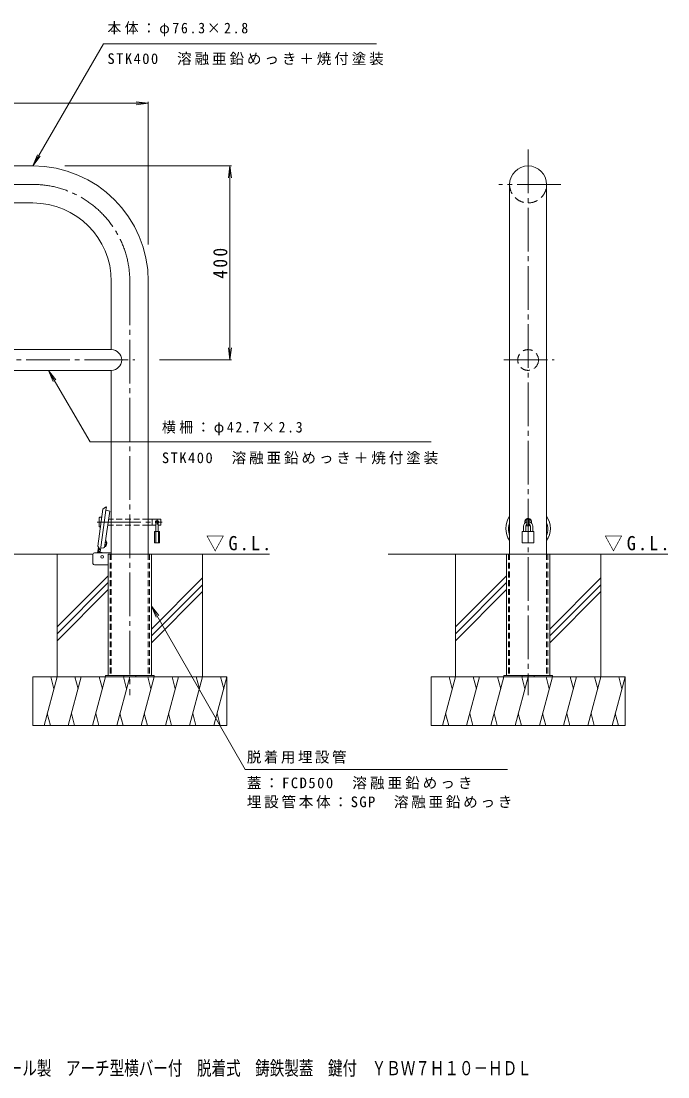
# Model space of a CAD drawing. Units: millimetres, scale not verified. Extents: x -1772 to 1845, y -1365 to 811.
# Drawn here: x -695 to 638, y -1365 to 811 of the extents above; entities that cross this region are included whole.
import ezdxf
from ezdxf.enums import TextEntityAlignment as Align

# ---------------------------------------------------------------- set-up
doc = ezdxf.new("R2010")
doc.units = ezdxf.units.MM
doc.header["$LTSCALE"] = 10
for name, pattern in [('CHAIN1', [8, 5, -1, 1, -1]), ('CHAIN2', [12, 9, -1, 1, -1]), ('DASHED1', [1.8, 1.2, -0.6]), ('DASHED2', [3, 2, -1])]:
    doc.linetypes.add(name, pattern=pattern)
for name, color, linetype, lineweight in [('C-0_通り芯', 4, 'Continuous', 9), ('C-1_躯体', 7, 'Continuous', 9), ('C-2_仕上', 3, 'Continuous', 9), ('C-3_寸法', 3, 'DASHED1', 9), ('C-4_文字', 7, 'Continuous', 9), ('C-5_建具', 7, 'Continuous', 9), ('C-6_間仕切', 2, 'Continuous', 9), ('C-9_記号', 7, 'Continuous', 9), ('C-A_インテリア', 2, 'Continuous', 9), ('C-B_衛生陶器', 2, 'Continuous', 9), ('C-E_見え係り', 6, 'Continuous', 5)]:
    doc.layers.add(name, color=color, linetype=linetype, lineweight=lineweight)
doc.layers.add('F-F_F-Fﾚｲﾔ', color=2, linetype='Continuous')
doc.styles.add('ＭＳ ゴシック', font='')
doc.styles.get('ＭＳ ゴシック').set_extended_font_data('MS Gothic')

msp = doc.modelspace()

# ---------------------------------------------------------------- linework, layer by layer
at = {"layer": 'C-0_通り芯', "color": 7, "linetype": 'CHAIN2'}
for p, q in [((349.64, 546.27), (349.64, -578.09)), ((-671.4, 474.4), (-1195.1, 474.4)), ((416.98, 474.4), (289.46, 474.4)), ((-471.4, 274.4), (-471.4, -578.09)), ((-1405.1, 112.55), (-461.4, 112.55)), ((299.54, 112.55), (403.63, 112.55)), ((-538.45, -221.65), (-404.85, -221.65))]:
    msp.add_line(p, q, dxfattribs=at)
at = {"layer": 'C-0_通り芯'}
for p, q in [((-537.68, -271.47), (-526.94, -195.05)), ((-521.25, -190.65), (-526.94, -195.05)), ((-532.14, -278.8), (-520.64, -196.95)), ((-512.86, -199.05), (-523.41, -274.18)), ((-520.64, -196.95), (-512.86, -199.05)), ((342.64, -220.81), (342.64, -222.72)), ((356.64, -220.81), (356.64, -222.72)), ((-533.51, -277.93), (-537.68, -271.47)), ((-532.14, -278.8), (-533.51, -277.93)), ((-526.55, -274.96), (-531.59, -274.88)), ((-526.5, -274.59), (-526.55, -274.96)), ((-526.5, -274.59), (-523.41, -274.18)), ((-426.85, -287.45), (-515.95, -287.45)), ((-515.95, -537.45), (-515.95, -287.45)), ((-426.85, -537.45), (-426.85, -287.45)), ((394.19, -287.45), (305.09, -287.45)), ((305.09, -537.45), (305.09, -287.45)), ((394.19, -537.45), (394.19, -287.45))]:
    msp.add_line(p, q, dxfattribs=at)
at = {"layer": 'C-0_通り芯', "linetype": 'DASHED1'}
for p, q in [((-511.75, -287.45), (-511.75, -537.45)), ((-431.05, -287.45), (-431.05, -537.45)), ((309.29, -287.45), (309.29, -537.45)), ((389.99, -287.45), (389.99, -537.45))]:
    msp.add_line(p, q, dxfattribs=at)
at = {"layer": 'C-0_通り芯'}
msp.add_lwpolyline([(-521.25, -190.65), (-519.71, -190.36), (-520.64, -196.95)], dxfattribs=at)
at = {"layer": 'C-0_通り芯', "color": 7, "linetype": 'CHAIN2'}
msp.add_arc((-671.4, 274.4), 200, 0, 90, dxfattribs=at)
at = {"layer": 'C-0_通り芯'}
for centre, radius, start, end in [((347.85, -234.58), 44.26, 145.23146, 214.76854), ((349.64, -220.81), 7, 359.99939, 180.00061), ((351.44, -234.58), 44.26, 325.23213, 34.76787), ((347.85, -235.91), 38.66, 160.1295, 199.8705), ((349.64, -222.72), 7, 179.99939, 187.6925), ((349.64, -222.72), 7, 229.58139, 310.41597), ((349.64, -222.72), 7, 352.30522, 0.00061), ((351.44, -235.91), 38.66, 340.1308, 19.8692)]:
    msp.add_arc(centre, radius, start, end, dxfattribs=at)
at = {"layer": 'C-1_躯体', "color": 3}
for p, q in [((-547.35, -306.55), (-547.35, -288.15)), ((-544.05, -284.85), (-509.55, -284.85)), ((-544.05, -309.85), (-515.95, -309.85))]:
    msp.add_line(p, q, dxfattribs=at)
at = {"layer": 'C-1_躯体'}
for p, q in [((-421.4, -537.45), (-521.4, -537.45)), ((-521.4, -537.45), (-521.4, -540.65)), ((-483.9, -537.45), (-483.9, -540.65)), ((-458.9, -537.45), (-458.9, -540.65)), ((-421.4, -537.45), (-421.4, -540.65)), ((399.64, -537.45), (299.64, -537.45)), ((299.64, -537.45), (299.64, -540.65)), ((337.14, -537.45), (337.14, -540.65)), ((362.14, -537.45), (362.14, -540.65)), ((399.64, -537.45), (399.64, -540.65))]:
    msp.add_line(p, q, dxfattribs=at)
at = {"layer": 'C-1_躯体', "color": 3}
for centre, start, end in [((-544.05, -288.15), 90, 180), ((-544.05, -306.55), 180, 270)]:
    msp.add_arc(centre, 3.3, start, end, dxfattribs=at)
at = {"layer": 'C-2_仕上'}
for p, q in [((-1195.1, 512.55), (-671.4, 512.55)), ((311.49, 474.4), (311.49, -287.45)), ((387.79, 474.4), (387.79, -287.45)), ((-1195.1, 436.25), (-671.4, 436.25)), ((-509.55, 274.4), (-509.55, 133.9)), ((-433.25, 274.4), (-433.25, -287.45)), ((-1356.95, 133.9), (-509.55, 133.9)), ((-1356.95, 91.2), (-509.55, 91.2)), ((-509.55, 91.2), (-509.55, -287.45))]:
    msp.add_line(p, q, dxfattribs=at)
at = {"layer": 'C-2_仕上', "linetype": 'DASHED2'}
msp.add_circle((349.64, 112.55), 21.35, dxfattribs=at)
at = {"layer": 'C-2_仕上'}
for centre, radius, start, end in [((-671.4, 274.4), 238.15, 0, 90), ((349.64, 474.4), 38.15, 0, 180), ((-671.4, 274.4), 161.85, 0, 90), ((-509.55, 112.55), 21.35, 270, 90)]:
    msp.add_arc(centre, radius, start, end, dxfattribs=at)
at = {"layer": 'C-2_仕上', "linetype": 'DASHED2'}
msp.add_arc((349.64, 474.4), 38.15, 180.14683, 0, dxfattribs=at)
at = {"layer": 'C-3_寸法'}
for p, q in [((-509.55, -287.45), (-509.55, -537.45)), ((-433.25, -287.45), (-433.25, -537.45)), ((311.49, -287.45), (311.49, -537.45)), ((387.79, -287.45), (387.79, -537.45))]:
    msp.add_line(p, q, dxfattribs=at)
at = {"layer": 'C-4_文字'}
for p, q in [((-1433.25, 641.62), (-433.25, 641.62)), ((-433.25, 641.62), (-458.04, 644.88)), ((-433.25, 641.62), (-458.04, 638.36)), ((-433.25, 644.62), (-433.25, 350.61)), ((-262, 512.55), (-605.1, 512.55)), ((-265, 512.55), (-268.26, 487.76)), ((-265, 112.55), (-265, 512.55)), ((-265, 512.55), (-261.73, 487.76)), ((-265, 112.55), (-268.26, 137.33)), ((-265, 112.55), (-261.73, 137.33)), ((-262, 112.55), (-410.47, 112.55))]:
    msp.add_line(p, q, dxfattribs=at)
at = {"layer": 'C-5_建具'}
for p, q in [((-671.4, 512.55), (-525.96, 764.46)), ((-525.96, 764.46), (37.41, 764.47)), ((-671.4, 512.55), (-661.84, 535.64)), ((-671.4, 512.55), (-656.18, 532.38)), ((-638.85, 91.2), (-629.28, 68.1)), ((-638.85, 91.2), (-623.63, 71.36)), ((-638.85, 91.2), (-553.36, -55.95)), ((149.7, -55.95), (-553.36, -55.95)), ((347.14, -226.42), (347.14, -216.88)), ((352.14, -226.42), (352.14, -216.88)), ((-426.85, -394.55), (-233.78, -731.35)), ((-426.85, -394.55), (-417.29, -417.64)), ((-426.85, -394.55), (-411.63, -414.38)), ((307.28, -731.35), (-233.78, -731.35))]:
    msp.add_line(p, q, dxfattribs=at)
for centre, radius, start, end in [((349.64, -221.65), 6, 349.8367, 190.1633), ((348.14, -216.88), 1, 107.45982, 180), ((351.14, -216.88), 1, 0, 72.54018), ((349.64, -221.65), 6, 234.7027, 305.2973), ((348.14, -226.42), 1, 180, 252.54018), ((351.14, -226.42), 1, 287.45982, 0)]:
    msp.add_arc(centre, radius, start, end, dxfattribs=at)
at = {"layer": 'C-6_間仕切', "color": 7}
for p, q in [((-534.33, -230.65), (-534.33, -212.65)), ((-533.33, -211.65), (-529.27, -211.65)), ((-509.55, -215.65), (-515.19, -215.65)), ((-408.33, -215.65), (-433.25, -215.65)), ((-425.33, -215.65), (-425.33, -227.65)), ((-407.33, -216.65), (-407.33, -226.65)), ((-532.08, -231.65), (-533.33, -231.65)), ((-509.55, -227.65), (-516.87, -227.65)), ((-417.58, -227.65), (-433.25, -227.65)), ((-408.33, -227.65), (-413.08, -227.65))]:
    msp.add_line(p, q, dxfattribs=at)
at = {"layer": 'C-6_間仕切', "color": 7, "linetype": 'DASHED1'}
for p, q in [((-433.25, -215.65), (-509.55, -215.65)), ((-433.25, -227.65), (-509.55, -227.65))]:
    msp.add_line(p, q, dxfattribs=at)
at = {"layer": 'C-6_間仕切', "color": 7, "linetype": 'CHAIN1'}
msp.add_line((-415.33, -217.14), (-415.33, -226.2), dxfattribs=at)
at = {"layer": 'C-6_間仕切'}
for p, q in [((340.14, -230.15), (340.14, -240.65)), ((344.64, -230.15), (344.64, -240.65)), ((354.64, -230.15), (354.64, -240.65)), ((359.14, -230.15), (359.14, -240.65)), ((337.64, -240.65), (361.64, -240.65)), ((361.64, -240.65), (361.64, -264.15)), ((-537.84, -284.85), (-536.27, -273.66)), ((-535.99, -283.2), (-534.94, -275.71)), ((-522.67, -268.91), (-520.5, -269.22)), ((-522.56, -268.12), (-519.59, -268.54)), ((-521.95, -263.77), (-518.98, -264.18)), ((-521.84, -262.97), (-519.66, -263.28)), ((-520.5, -269.22), (-519.66, -263.28)), ((-520.5, -269.22), (-519.59, -268.54)), ((-519.66, -263.28), (-518.98, -264.18)), ((-519.59, -268.54), (-518.98, -264.18))]:
    msp.add_line(p, q, dxfattribs=at)
at = {"layer": 'C-6_間仕切', "linetype": 'DASHED1'}
for p, q in [((-536.22, -284.85), (-535.99, -283.2)), ((-526.39, -284.57), (-536.09, -283.2))]:
    msp.add_line(p, q, dxfattribs=at)
at = {"layer": 'C-6_間仕切'}
msp.add_lwpolyline([(337.64, -240.65), (337.64, -264.15), (361.64, -264.15)], dxfattribs=at)
at = {"layer": 'C-6_間仕切', "color": 7}
for centre, radius, start, end in [((-533.33, -212.65), 1, 90, 180), ((-408.33, -216.65), 1, 0, 90), ((-533.33, -230.65), 1, 180, 270), ((-415.33, -221.65), 3.5, 310.00473, 229.99223), ((-408.33, -226.65), 1, 270, 0)]:
    msp.add_arc(centre, radius, start, end, dxfattribs=at)
at = {"layer": 'C-6_間仕切'}
for centre, radius, start, end in [((349.64, -230.15), 9.5, 105.25735, 180), ((349.64, -230.15), 5, 119.99915, 180), ((349.64, -230.15), 9.5, 0, 74.74271), ((349.64, -230.15), 5, 0, 60.00085), ((-535.88, -281.72), 1.5, 172, 262)]:
    msp.add_arc(centre, radius, start, end, dxfattribs=at)
at = {"layer": 'C-6_間仕切', "linetype": 'DASHED1'}
msp.add_arc((-527.08, -289.52), 5, 68.88372, 82, dxfattribs=at)
at = {"layer": 'C-9_記号'}
for p, q in [((-532.99, -284.85), (-532.14, -278.8)), ((-524.23, -284.85), (-532.82, -283.65))]:
    msp.add_line(p, q, dxfattribs=at)
msp.add_arc((-532.38, -280.48), 3.2, 172, 262, dxfattribs=at)
at = {"layer": 'C-A_インテリア'}
for p, q in [((-417.58, -222.9), (-417.58, -240.65)), ((-413.08, -222.9), (-413.08, -240.65)), ((-420.33, -240.65), (-410.33, -240.65)), ((-418.08, -240.65), (-418.08, -264.15)), ((-412.58, -240.65), (-412.58, -264.15)), ((-410.33, -240.65), (-410.33, -264.15))]:
    msp.add_line(p, q, dxfattribs=at)
msp.add_lwpolyline([(-420.33, -240.65), (-420.33, -264.15), (-410.33, -264.15)], dxfattribs=at)
msp.add_arc((-415.33, -222.9), 2.25, 0, 180, dxfattribs=at)
at = {"layer": 'C-B_衛生陶器'}
for p, q in [((-521.46, -260.25), (-519.9, -260.47)), ((-519.58, -261.27), (-519.9, -260.47)), ((-523.06, -271.64), (-521.5, -271.86)), ((-520.97, -271.17), (-521.5, -271.86)), ((-520.69, -269.19), (-520.97, -271.17)), ((-519.58, -261.27), (-519.86, -263.25))]:
    msp.add_line(p, q, dxfattribs=at)
at = {"layer": 'C-E_見え係り'}
for p, q in [((-1319.23, -287.45), (-547.28, -287.45)), ((-621.4, -540.65), (-621.4, -287.45)), ((-433.25, -287.45), (-183.25, -287.45)), ((-321.4, -540.65), (-321.4, -287.45)), ((61.49, -287.45), (311.49, -287.45)), ((199.64, -540.65), (199.64, -287.45)), ((387.79, -287.45), (637.77, -287.45)), ((499.64, -540.65), (499.64, -287.45)), ((-515.95, -332.19), (-621.4, -437.64)), ((-515.95, -346.34), (-621.4, -451.79)), ((-321.4, -336.53), (-426.85, -441.98)), ((305.09, -332.19), (199.64, -437.64)), ((305.09, -346.34), (199.64, -451.79)), ((499.64, -336.53), (394.19, -441.98)), ((-515.95, -360.48), (-621.4, -465.93)), ((-321.4, -350.67), (-426.85, -456.12)), ((-321.4, -364.81), (-426.85, -470.26)), ((305.09, -360.48), (199.64, -465.93)), ((499.64, -350.67), (394.19, -456.12)), ((499.64, -364.81), (394.19, -470.26)), ((-671.4, -540.65), (-271.4, -540.65)), ((-671.4, -640.65), (-671.4, -540.65)), ((-621.4, -540.65), (-648.2, -640.65)), ((-634.45, -540.65), (-627.93, -565)), ((-571.4, -540.65), (-598.2, -640.65)), ((-584.45, -540.65), (-577.93, -565)), ((-521.4, -540.65), (-548.2, -640.65)), ((-534.45, -540.65), (-527.93, -565)), ((-471.4, -540.65), (-498.2, -640.65)), ((-484.45, -540.65), (-477.93, -565)), ((-421.4, -540.65), (-448.2, -640.65)), ((-434.45, -540.65), (-427.93, -565)), ((-371.4, -540.65), (-398.2, -640.65)), ((-384.45, -540.65), (-377.93, -565)), ((-321.4, -540.65), (-348.2, -640.65)), ((-334.45, -540.65), (-327.93, -565)), ((-271.4, -540.65), (-298.2, -640.65)), ((-284.45, -540.65), (-277.93, -565)), ((-271.4, -640.65), (-271.4, -540.65)), ((149.64, -540.65), (549.64, -540.65)), ((149.64, -640.65), (149.64, -540.65)), ((199.64, -540.65), (172.85, -640.65)), ((186.59, -540.65), (193.12, -565)), ((249.64, -540.65), (222.85, -640.65)), ((236.59, -540.65), (243.12, -565)), ((299.64, -540.65), (272.85, -640.65)), ((286.59, -540.65), (293.12, -565)), ((349.64, -540.65), (322.85, -640.65)), ((336.59, -540.65), (343.12, -565)), ((399.64, -540.65), (372.85, -640.65)), ((386.59, -540.65), (393.12, -565)), ((449.64, -540.65), (422.85, -640.65)), ((436.59, -540.65), (443.12, -565)), ((499.64, -540.65), (472.85, -640.65)), ((486.59, -540.65), (493.12, -565)), ((549.64, -540.65), (522.85, -640.65)), ((536.59, -540.65), (543.12, -565)), ((549.64, -640.65), (549.64, -540.65)), ((-635.15, -640.65), (-641.67, -616.3)), ((-585.15, -640.65), (-591.67, -616.3)), ((-535.15, -640.65), (-541.67, -616.3)), ((-485.15, -640.65), (-491.67, -616.3)), ((-435.15, -640.65), (-441.67, -616.3)), ((-385.15, -640.65), (-391.67, -616.3)), ((-335.15, -640.65), (-341.67, -616.3)), ((-285.15, -640.65), (-291.67, -616.3)), ((185.9, -640.65), (179.37, -616.3)), ((235.9, -640.65), (229.37, -616.3)), ((285.9, -640.65), (279.37, -616.3)), ((335.9, -640.65), (329.37, -616.3)), ((385.9, -640.65), (379.37, -616.3)), ((435.9, -640.65), (429.37, -616.3)), ((485.9, -640.65), (479.37, -616.3)), ((535.9, -640.65), (529.37, -616.3)), ((-671.4, -640.65), (-271.4, -640.65)), ((149.64, -640.65), (549.64, -640.65))]:
    msp.add_line(p, q, dxfattribs=at)
at = {"layer": 'C-E_見え係り', "color": 4, "lineweight": 9}
msp.add_circle((-528.4, -293.15), 2.5, dxfattribs=at)

# ---------------------------------------------------------------- texts
at = {"layer": 'C-4_文字', "color": 2, "insert": (-270, 280.05), "char_height": 29.33, "attachment_point": 7, "rotation": 90, "style": 'ＭＳ ゴシック'}
msp.add_mtext('\\T1.27;\\W0.9;400', dxfattribs=at)
at = {"layer": 'C-5_建具', "char_height": 21.99, "attachment_point": 7, "style": 'ＭＳ ゴシック'}
for s, insert in [('\\T1.25;\\W0.95;本体：φ76.3×2.8', (-517.59, 779.87)), ('\\T1.2;STK400\u3000溶融亜鉛めっき＋焼付塗装', (-517.59, 720.13)), ('\\T1.25;\\W0.95;横柵：φ42.7×2.3', (-405.3, -42.81)), ('\\T1.2;STK400\u3000溶融亜鉛めっき＋焼付塗装', (-405.3, -102.55)), ('\\T1.17;脱着用埋設管', (-230.22, -719.49)), ('\\T1.21;蓋：FCD500\u3000溶融亜鉛めっき', (-230.22, -772.44)), ('\\T1.19;埋設管本体：SGP\u3000溶融亜鉛めっき', (-230.22, -811.63))]:
    msp.add_mtext(s, dxfattribs=dict(at, insert=insert))
at = {"layer": 'C-5_建具', "color": 2, "char_height": 29.33, "attachment_point": 7, "style": 'ＭＳ ゴシック'}
for insert in [(-314.45, -282.23), (506.57, -282.23)]:
    msp.add_mtext('\\T1.22;\\W0.95;▽G.L.', dxfattribs=dict(at, insert=insert))
at = {"layer": 'F-F_F-Fﾚｲﾔ', "style": 'ＭＳ ゴシック', "width": 0.75}
msp.add_text('車止め\u3000スチール製\u3000アーチ型横バー付\u3000脱着式\u3000鋳鉄製蓋\u3000鍵付\u3000ＹＢＷ７Ｈ１０－ＨＤＬ', height=29.33, dxfattribs=at).set_placement((-903.02, -1370.49), align=Align.BOTTOM_LEFT)

doc.saveas('drawing.dxf')
